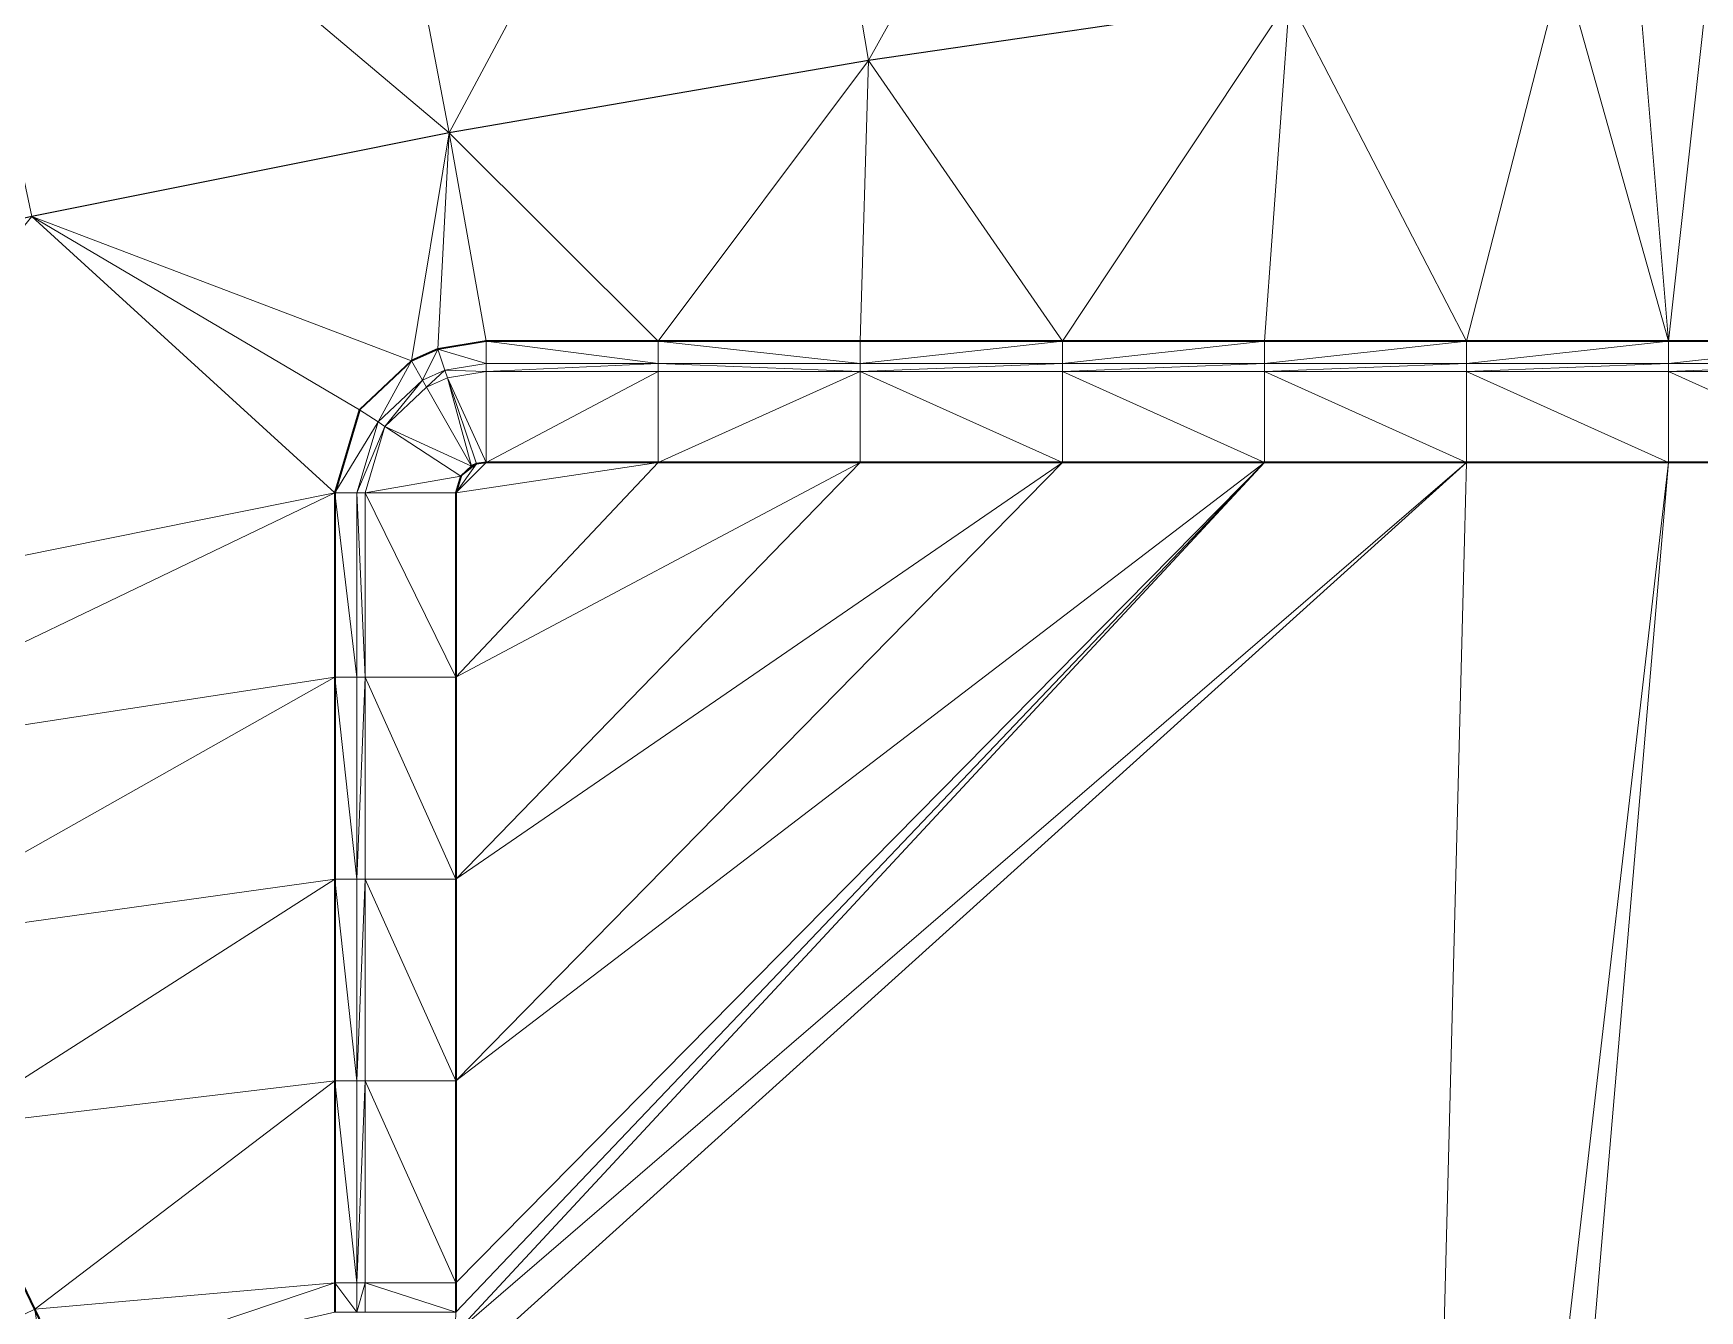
# Model space of a CAD drawing. Header units: metres. Extents: x 246428 to 246884, y 7418966 to 7419490.
# Drawn here: x 246680.49 to 246688.74, y 7419426.7 to 7419433.03 of the extents above; entities that cross this region are included whole.
import ezdxf

# ---------------------------------------------------------------- set-up
doc = ezdxf.new("R2010")
doc.units = ezdxf.units.M
doc.linetypes.add('blank name', pattern=[0])
doc.linetypes.add('HIDDEN', pattern=[9.525, 6.35, -3.175])
doc.layers.add('_12D_UNMAPPED', color=7, linetype='Continuous')
doc.layers.add('BATTER', color=250, linetype='HIDDEN', lineweight=25)
for name, color, linetype, lineweight, true_color in [('KERB_BACK', 7, 'Continuous', 35, 0x5fd2ff), ('KERB_LINE', 7, 'Continuous', 18, 0xb9b9b9), ('KERB_LIP', 7, 'Continuous', 35, 0x5fd2ff), ('KERB_TOP', 7, 'Continuous', 18, 0xb9b9b9)]:
    doc.layers.add(name, color=color, linetype=linetype, lineweight=lineweight, true_color=true_color)

msp = doc.modelspace()

# ---------------------------------------------------------------- linework, layer by layer
at = {"layer": '_12D_UNMAPPED', "color": 3, "linetype": 'blank name', "lineweight": 0}
for points in [[(246684.1689, 7419435.5717, 33.6176), (246686.3039, 7419435.9155, 33.6566), (246684.6207, 7419432.896, 34.296)], [(246686.3039, 7419435.9155, 33.6566), (246686.7044, 7419433.2003, 34.3428), (246684.6207, 7419432.896, 34.296)], [(246682.0416, 7419435.1836, 33.5786), (246684.1689, 7419435.5717, 33.6176), (246682.5454, 7419432.537, 34.2521)], [(246682.5454, 7419432.537, 34.2521), (246684.1689, 7419435.5717, 33.6176), (246684.6207, 7419432.896, 34.296)], [(246679.9231, 7419434.7512, 33.5396), (246682.0416, 7419435.1836, 33.5786), (246682.5454, 7419432.537, 34.2521)], [(246679.9231, 7419434.7512, 33.5396), (246682.5454, 7419432.537, 34.2521), (246680.4803, 7419432.1234, 34.2112)], [(246688.7949, 7419433.4496, 34.3924), (246688.5807, 7419431.5053, 34.4278), (246688.4228, 7419433.4093, 34.3834)], [(246689.5807, 7419431.5053, 34.4461), (246688.5807, 7419431.5053, 34.4278), (246688.7949, 7419433.4496, 34.3924)], [(246688.0578, 7419433.3681, 34.3746), (246687.5807, 7419431.5053, 34.4096), (246686.7044, 7419433.2003, 34.3428)], [(246688.5807, 7419431.5053, 34.4278), (246687.5807, 7419431.5053, 34.4096), (246688.0578, 7419433.3681, 34.3746)], [(246688.4227, 7419433.4093, 34.3834), (246688.5807, 7419431.5053, 34.4278), (246688.0578, 7419433.3681, 34.3746)], [(246688.0578, 7419433.3681, 34.3746), (246688.5807, 7419431.5053, 34.4278), (246688.0578, 7419433.3681, 34.3746)], [(246688.4228, 7419433.4093, 34.3834), (246688.5807, 7419431.5053, 34.4278), (246688.4227, 7419433.4093, 34.3834)], [(246686.7044, 7419433.2003, 34.3428), (246685.5807, 7419431.5053, 34.3731), (246684.6207, 7419432.896, 34.296)], [(246686.5807, 7419431.5053, 34.3913), (246685.5807, 7419431.5053, 34.3731), (246686.7044, 7419433.2003, 34.3428)], [(246687.5807, 7419431.5053, 34.4096), (246686.5807, 7419431.5053, 34.3913), (246686.7044, 7419433.2003, 34.3428)], [(246683.5807, 7419431.5053, 34.3366), (246682.5454, 7419432.537, 34.2521), (246684.6207, 7419432.896, 34.296)], [(246684.5807, 7419431.5053, 34.3548), (246683.5807, 7419431.5053, 34.3366), (246684.6207, 7419432.896, 34.296)], [(246685.5807, 7419431.5053, 34.3731), (246684.5807, 7419431.5053, 34.3548), (246684.6207, 7419432.896, 34.296)], [(246682.5454, 7419432.537, 34.2521), (246682.3597, 7419431.4078, 34.3199), (246680.4803, 7419432.1234, 34.2112)], [(246682.4899, 7419431.466, 34.3203), (246682.3597, 7419431.4078, 34.3199), (246682.5454, 7419432.537, 34.2521)], [(246682.7295, 7419431.5053, 34.321), (246682.4899, 7419431.466, 34.3203), (246682.5454, 7419432.537, 34.2521)], [(246683.5807, 7419431.5053, 34.3366), (246682.7295, 7419431.5053, 34.321), (246682.5454, 7419432.537, 34.2521)], [(246681.9795, 7419430.7553, 34.3198), (246678.8497, 7419430.1237, 34.2508), (246680.4803, 7419432.1234, 34.2112)], [(246682.1017, 7419431.1657, 34.3198), (246681.9795, 7419430.7553, 34.3198), (246680.4803, 7419432.1234, 34.2112)], [(246682.3597, 7419431.4078, 34.3199), (246682.1017, 7419431.1657, 34.3198), (246680.4803, 7419432.1234, 34.2112)], [(246682.4899, 7419431.466, 34.3203), (246682.4139, 7419431.3121, 34.3199), (246682.3597, 7419431.4078, 34.3199)], [(246682.525, 7419431.3618, 34.3203), (246682.4139, 7419431.3121, 34.3199), (246682.4899, 7419431.466, 34.3203)], [(246682.7295, 7419431.5053, 34.321), (246682.7295, 7419431.3953, 34.321), (246682.4899, 7419431.466, 34.3203)], [(246682.7295, 7419431.3953, 34.321), (246682.525, 7419431.3618, 34.3203), (246682.4899, 7419431.466, 34.3203)], [(246683.5807, 7419431.5053, 34.3366), (246683.5807, 7419431.3953, 34.3366), (246682.7295, 7419431.5053, 34.321)], [(246683.5807, 7419431.3953, 34.3366), (246682.7295, 7419431.3953, 34.321), (246682.7295, 7419431.5053, 34.321)], [(246683.5807, 7419431.3953, 34.3366), (246683.5807, 7419431.5053, 34.3366), (246684.5807, 7419431.3953, 34.3548)], [(246684.5807, 7419431.3953, 34.3548), (246683.5807, 7419431.5053, 34.3366), (246684.5807, 7419431.5053, 34.3548)], [(246685.5807, 7419431.3953, 34.3731), (246684.5807, 7419431.3953, 34.3548), (246685.5807, 7419431.5053, 34.3731)], [(246685.5807, 7419431.5053, 34.3731), (246684.5807, 7419431.3953, 34.3548), (246684.5807, 7419431.5053, 34.3548)], [(246686.5807, 7419431.3953, 34.3913), (246685.5807, 7419431.3953, 34.3731), (246686.5807, 7419431.5053, 34.3913)], [(246686.5807, 7419431.5053, 34.3913), (246685.5807, 7419431.3953, 34.3731), (246685.5807, 7419431.5053, 34.3731)], [(246687.5807, 7419431.3953, 34.4096), (246686.5807, 7419431.3953, 34.3913), (246687.5807, 7419431.5053, 34.4096)], [(246687.5807, 7419431.5053, 34.4096), (246686.5807, 7419431.3953, 34.3913), (246686.5807, 7419431.5053, 34.3913)], [(246688.5807, 7419431.3953, 34.4278), (246687.5807, 7419431.3953, 34.4096), (246688.5807, 7419431.5053, 34.4278)], [(246688.5807, 7419431.5053, 34.4278), (246687.5807, 7419431.3953, 34.4096), (246687.5807, 7419431.5053, 34.4096)], [(246689.5807, 7419431.3953, 34.4461), (246688.5807, 7419431.3953, 34.4278), (246689.5807, 7419431.5053, 34.4461)], [(246689.5807, 7419431.5053, 34.4461), (246688.5807, 7419431.3953, 34.4278), (246688.5807, 7419431.5053, 34.4278)], [(246682.3597, 7419431.4078, 34.3199), (246682.1938, 7419431.1055, 34.3198), (246682.1017, 7419431.1657, 34.3198)], [(246682.4139, 7419431.3121, 34.3199), (246682.1938, 7419431.1055, 34.3198), (246682.3597, 7419431.4078, 34.3199)], [(246682.525, 7419431.3618, 34.3203), (246682.4336, 7419431.2773, 34.1699), (246682.4139, 7419431.3121, 34.3199)], [(246682.5378, 7419431.3239, 34.1703), (246682.4336, 7419431.2773, 34.1699), (246682.525, 7419431.3618, 34.3203)], [(246682.7295, 7419431.3953, 34.321), (246682.7295, 7419431.3553, 34.171), (246682.525, 7419431.3618, 34.3203)], [(246682.7295, 7419431.3553, 34.171), (246682.5378, 7419431.3239, 34.1703), (246682.525, 7419431.3618, 34.3203)], [(246682.7295, 7419431.3553, 34.171), (246682.7295, 7419430.9053, 34.196), (246682.5378, 7419431.3239, 34.1703)], [(246683.5807, 7419431.3953, 34.3366), (246682.7295, 7419431.3553, 34.171), (246682.7295, 7419431.3953, 34.321)], [(246683.5807, 7419431.3553, 34.1866), (246682.7295, 7419431.3553, 34.171), (246683.5807, 7419431.3953, 34.3366)], [(246683.5807, 7419430.9053, 34.2116), (246682.7295, 7419430.9053, 34.196), (246683.5807, 7419431.3553, 34.1866)], [(246683.5807, 7419431.3553, 34.1866), (246682.7295, 7419430.9053, 34.196), (246682.7295, 7419431.3553, 34.171)], [(246684.5807, 7419431.3553, 34.2048), (246683.5807, 7419431.3953, 34.3366), (246684.5807, 7419431.3953, 34.3548)], [(246683.5807, 7419431.3553, 34.1866), (246683.5807, 7419431.3953, 34.3366), (246684.5807, 7419431.3553, 34.2048)], [(246683.5807, 7419430.9053, 34.2116), (246683.5807, 7419431.3553, 34.1866), (246684.5807, 7419431.3553, 34.2048)], [(246684.5807, 7419430.9053, 34.2298), (246683.5807, 7419430.9053, 34.2116), (246684.5807, 7419431.3553, 34.2048)], [(246685.5807, 7419431.3553, 34.2231), (246684.5807, 7419431.3553, 34.2048), (246685.5807, 7419431.3953, 34.3731)], [(246685.5807, 7419431.3953, 34.3731), (246684.5807, 7419431.3553, 34.2048), (246684.5807, 7419431.3953, 34.3548)], [(246685.5807, 7419431.3553, 34.2231), (246685.5807, 7419430.9053, 34.2481), (246684.5807, 7419431.3553, 34.2048)], [(246685.5807, 7419430.9053, 34.2481), (246684.5807, 7419430.9053, 34.2298), (246684.5807, 7419431.3553, 34.2048)], [(246686.5807, 7419431.3553, 34.2413), (246685.5807, 7419431.3553, 34.2231), (246686.5807, 7419431.3953, 34.3913)], [(246686.5807, 7419431.3953, 34.3913), (246685.5807, 7419431.3553, 34.2231), (246685.5807, 7419431.3953, 34.3731)], [(246686.5807, 7419431.3553, 34.2413), (246686.5807, 7419430.9053, 34.2663), (246685.5807, 7419431.3553, 34.2231)], [(246686.5807, 7419430.9053, 34.2663), (246685.5807, 7419430.9053, 34.2481), (246685.5807, 7419431.3553, 34.2231)], [(246687.5807, 7419431.3553, 34.2596), (246686.5807, 7419431.3553, 34.2413), (246687.5807, 7419431.3953, 34.4096)], [(246687.5807, 7419431.3953, 34.4096), (246686.5807, 7419431.3553, 34.2413), (246686.5807, 7419431.3953, 34.3913)], [(246687.5807, 7419431.3553, 34.2596), (246687.5807, 7419430.9053, 34.2846), (246686.5807, 7419431.3553, 34.2413)], [(246687.5807, 7419430.9053, 34.2846), (246686.5807, 7419430.9053, 34.2663), (246686.5807, 7419431.3553, 34.2413)], [(246688.5807, 7419431.3553, 34.2778), (246687.5807, 7419431.3553, 34.2596), (246688.5807, 7419431.3953, 34.4278)], [(246688.5807, 7419431.3953, 34.4278), (246687.5807, 7419431.3553, 34.2596), (246687.5807, 7419431.3953, 34.4096)], [(246688.5807, 7419431.3553, 34.2778), (246688.5807, 7419430.9053, 34.3028), (246687.5807, 7419431.3553, 34.2596)], [(246688.5807, 7419430.9053, 34.3028), (246687.5807, 7419430.9053, 34.2846), (246687.5807, 7419431.3553, 34.2596)], [(246689.5807, 7419431.3553, 34.2961), (246688.5807, 7419431.3553, 34.2778), (246689.5807, 7419431.3953, 34.4461)], [(246689.5807, 7419431.3953, 34.4461), (246688.5807, 7419431.3553, 34.2778), (246688.5807, 7419431.3953, 34.4278)], [(246689.5807, 7419431.3553, 34.2961), (246689.5807, 7419430.9053, 34.3211), (246688.5807, 7419431.3553, 34.2778)], [(246689.5807, 7419430.9053, 34.3211), (246688.5807, 7419430.9053, 34.3028), (246688.5807, 7419431.3553, 34.2778)], [(246682.4139, 7419431.3121, 34.3199), (246682.2273, 7419431.0836, 34.1698), (246682.1938, 7419431.1055, 34.3198)], [(246682.4336, 7419431.2773, 34.1699), (246682.2273, 7419431.0836, 34.1698), (246682.4139, 7419431.3121, 34.3199)], [(246682.4336, 7419431.2773, 34.1699), (246682.6555, 7419430.8858, 34.1949), (246682.2273, 7419431.0836, 34.1698)], [(246682.5378, 7419431.3239, 34.1703), (246682.6555, 7419430.8858, 34.1949), (246682.4336, 7419431.2773, 34.1699)], [(246682.6816, 7419430.8974, 34.1953), (246682.6555, 7419430.8858, 34.1949), (246682.5378, 7419431.3239, 34.1703)], [(246682.7295, 7419430.9053, 34.196), (246682.6816, 7419430.8974, 34.1953), (246682.5378, 7419431.3239, 34.1703)], [(246682.1017, 7419431.1657, 34.3198), (246682.1938, 7419431.1055, 34.3198), (246681.9795, 7419430.7553, 34.3198)], [(246682.1938, 7419431.1055, 34.3198), (246682.0895, 7419430.7553, 34.3198), (246681.9795, 7419430.7553, 34.3198)], [(246682.1938, 7419431.1055, 34.3198), (246682.2273, 7419431.0836, 34.1698), (246682.0895, 7419430.7553, 34.3198)], [(246682.2273, 7419431.0836, 34.1698), (246682.1295, 7419430.7553, 34.1698), (246682.0895, 7419430.7553, 34.3198)], [(246682.2273, 7419431.0836, 34.1698), (246682.6039, 7419430.8374, 34.1948), (246682.1295, 7419430.7553, 34.1698)], [(246682.6555, 7419430.8858, 34.1949), (246682.6039, 7419430.8374, 34.1948), (246682.2273, 7419431.0836, 34.1698)], [(246682.5314, 7419426.3465, 34.2366), (246682.5753, 7419426.5923, 34.2357), (246687.5807, 7419430.9053, 34.2846)], [(246687.2919, 7419419.734, 34.391), (246682.5314, 7419426.3465, 34.2366), (246687.5807, 7419430.9053, 34.2846)], [(246687.5807, 7419430.9053, 34.2846), (246682.5753, 7419426.5923, 34.2357), (246686.5807, 7419430.9053, 34.2663)], [(246682.5753, 7419426.5923, 34.2357), (246682.5795, 7419426.6968, 34.2354), (246686.5807, 7419430.9053, 34.2663)], [(246682.7295, 7419430.9053, 34.196), (246683.5807, 7419430.9053, 34.2116), (246682.5795, 7419430.7553, 34.1948)], [(246682.6816, 7419430.8974, 34.1953), (246682.7295, 7419430.9053, 34.196), (246682.5795, 7419430.7553, 34.1948)], [(246682.5795, 7419430.7553, 34.1948), (246683.5807, 7419430.9053, 34.2116), (246682.5795, 7419429.8421, 34.2039)], [(246682.5795, 7419426.8421, 34.2339), (246682.5795, 7419427.8421, 34.2239), (246686.5807, 7419430.9053, 34.2663)], [(246686.5807, 7419430.9053, 34.2663), (246682.5795, 7419427.8421, 34.2239), (246685.5807, 7419430.9053, 34.2481)], [(246682.5795, 7419426.6968, 34.2354), (246682.5795, 7419426.8421, 34.2339), (246686.5807, 7419430.9053, 34.2663)], [(246685.5807, 7419430.9053, 34.2481), (246682.5795, 7419428.8421, 34.2139), (246684.5807, 7419430.9053, 34.2298)], [(246682.5795, 7419427.8421, 34.2239), (246682.5795, 7419428.8421, 34.2139), (246685.5807, 7419430.9053, 34.2481)], [(246682.5795, 7419428.8421, 34.2139), (246682.5795, 7419429.8421, 34.2039), (246684.5807, 7419430.9053, 34.2298)], [(246682.5795, 7419429.8421, 34.2039), (246683.5807, 7419430.9053, 34.2116), (246684.5807, 7419430.9053, 34.2298)], [(246682.6039, 7419430.8374, 34.1948), (246682.6816, 7419430.8974, 34.1953), (246682.5795, 7419430.7553, 34.1948)], [(246682.6555, 7419430.8858, 34.1949), (246682.6816, 7419430.8974, 34.1953), (246682.6039, 7419430.8374, 34.1948)], [(246687.6202, 7419419.6774, 34.3978), (246687.2919, 7419419.734, 34.391), (246688.5807, 7419430.9053, 34.3028)], [(246688.5807, 7419430.9053, 34.3028), (246687.2919, 7419419.734, 34.391), (246687.5807, 7419430.9053, 34.2846)], [(246687.9405, 7419419.5858, 34.4046), (246687.6202, 7419419.6774, 34.3978), (246689.5807, 7419430.9053, 34.3211)], [(246689.5807, 7419430.9053, 34.3211), (246687.6202, 7419419.6774, 34.3978), (246688.5807, 7419430.9053, 34.3028)], [(246688.2492, 7419419.4603, 34.4114), (246687.9405, 7419419.5858, 34.4046), (246690.5807, 7419430.9053, 34.3393)], [(246690.5807, 7419430.9053, 34.3393), (246687.9405, 7419419.5858, 34.4046), (246689.5807, 7419430.9053, 34.3211)], [(246691.5807, 7419430.9053, 34.3576), (246688.2492, 7419419.4603, 34.4114), (246690.5807, 7419430.9053, 34.3393)], [(246688.5426, 7419419.3025, 34.4182), (246688.2492, 7419419.4603, 34.4114), (246691.5807, 7419430.9053, 34.3576)], [(246688.6628, 7419419.2254, 34.4212), (246688.5426, 7419419.3025, 34.4182), (246691.5807, 7419430.9053, 34.3576)], [(246688.8174, 7419419.1141, 34.4249), (246688.6628, 7419419.2254, 34.4212), (246692.5807, 7419430.9053, 34.3758)], [(246692.5807, 7419430.9053, 34.3758), (246688.6628, 7419419.2254, 34.4212), (246691.5807, 7419430.9053, 34.3576)], [(246682.6039, 7419430.8374, 34.1948), (246682.5795, 7419430.7553, 34.1948), (246682.1295, 7419430.7553, 34.1698)], [(246681.9795, 7419430.7553, 34.3198), (246679.1918, 7419429.4144, 34.2641), (246678.8497, 7419430.1237, 34.2508)], [(246681.9795, 7419430.7553, 34.3198), (246681.9795, 7419429.8421, 34.3289), (246679.1918, 7419429.4144, 34.2641)], [(246682.0895, 7419430.7553, 34.3198), (246682.0895, 7419429.8421, 34.3289), (246681.9795, 7419430.7553, 34.3198)], [(246681.9795, 7419430.7553, 34.3198), (246682.0895, 7419429.8421, 34.3289), (246681.9795, 7419429.8421, 34.3289)], [(246682.1295, 7419430.7553, 34.1698), (246682.1295, 7419429.8421, 34.1789), (246682.0895, 7419430.7553, 34.3198)], [(246682.0895, 7419430.7553, 34.3198), (246682.1295, 7419429.8421, 34.1789), (246682.0895, 7419429.8421, 34.3289)], [(246682.5795, 7419430.7553, 34.1948), (246682.5795, 7419429.8421, 34.2039), (246682.1295, 7419430.7553, 34.1698)], [(246682.1295, 7419430.7553, 34.1698), (246682.5795, 7419429.8421, 34.2039), (246682.1295, 7419429.8421, 34.1789)], [(246681.9795, 7419429.8421, 34.3289), (246679.6262, 7419428.5136, 34.2811), (246679.1918, 7419429.4144, 34.2641)], [(246681.9795, 7419429.8421, 34.3289), (246681.9795, 7419428.8421, 34.3389), (246679.6262, 7419428.5136, 34.2811)], [(246682.0895, 7419429.8421, 34.3289), (246682.0895, 7419428.8421, 34.3389), (246681.9795, 7419429.8421, 34.3289)], [(246681.9795, 7419429.8421, 34.3289), (246682.0895, 7419428.8421, 34.3389), (246681.9795, 7419428.8421, 34.3389)], [(246682.0895, 7419429.8421, 34.3289), (246682.1295, 7419429.8421, 34.1789), (246682.0895, 7419428.8421, 34.3389)], [(246682.1295, 7419429.8421, 34.1789), (246682.1295, 7419428.8421, 34.1889), (246682.0895, 7419428.8421, 34.3389)], [(246682.5795, 7419429.8421, 34.2039), (246682.5795, 7419428.8421, 34.2139), (246682.1295, 7419429.8421, 34.1789)], [(246682.1295, 7419429.8421, 34.1789), (246682.5795, 7419428.8421, 34.2139), (246682.1295, 7419428.8421, 34.1889)], [(246681.9795, 7419428.8421, 34.3389), (246680.0605, 7419427.6129, 34.298), (246679.6262, 7419428.5136, 34.2811)], [(246681.9795, 7419428.8421, 34.3389), (246681.9795, 7419427.8421, 34.3489), (246680.0605, 7419427.6129, 34.298)], [(246682.0895, 7419428.8421, 34.3389), (246682.0895, 7419427.8421, 34.3489), (246681.9795, 7419428.8421, 34.3389)], [(246681.9795, 7419428.8421, 34.3389), (246682.0895, 7419427.8421, 34.3489), (246681.9795, 7419427.8421, 34.3489)], [(246682.0895, 7419428.8421, 34.3389), (246682.1295, 7419428.8421, 34.1889), (246682.0895, 7419427.8421, 34.3489)], [(246682.1295, 7419428.8421, 34.1889), (246682.1295, 7419427.8421, 34.1989), (246682.0895, 7419427.8421, 34.3489)], [(246682.5795, 7419428.8421, 34.2139), (246682.5795, 7419427.8421, 34.2239), (246682.1295, 7419428.8421, 34.1889)], [(246682.1295, 7419428.8421, 34.1889), (246682.5795, 7419427.8421, 34.2239), (246682.1295, 7419427.8421, 34.1989)], [(246681.9795, 7419427.8421, 34.3489), (246680.4949, 7419426.7122, 34.3149), (246680.0605, 7419427.6129, 34.298)], [(246681.9795, 7419427.8421, 34.3489), (246681.9795, 7419426.8421, 34.3589), (246680.4949, 7419426.7122, 34.3149)], [(246682.0895, 7419427.8421, 34.3489), (246682.0895, 7419426.8421, 34.3589), (246681.9795, 7419427.8421, 34.3489)], [(246681.9795, 7419427.8421, 34.3489), (246682.0895, 7419426.8421, 34.3589), (246681.9795, 7419426.8421, 34.3589)], [(246682.0895, 7419427.8421, 34.3489), (246682.1295, 7419427.8421, 34.1989), (246682.0895, 7419426.8421, 34.3589)], [(246682.1295, 7419427.8421, 34.1989), (246682.1295, 7419426.8421, 34.2089), (246682.0895, 7419426.8421, 34.3589)], [(246682.5795, 7419427.8421, 34.2239), (246682.5795, 7419426.8421, 34.2339), (246682.1295, 7419427.8421, 34.1989)], [(246682.1295, 7419427.8421, 34.1989), (246682.5795, 7419426.8421, 34.2339), (246682.1295, 7419426.8421, 34.2089)], [(246680.4949, 7419426.7122, 34.3149), (246680.3958, 7419426.6644, 34.3149), (246680.0605, 7419427.6129, 34.298)], [(246681.9795, 7419426.8421, 34.3589), (246680.649, 7419426.3927, 34.3209), (246680.4949, 7419426.7122, 34.3149)], [(246681.9795, 7419426.8421, 34.3589), (246681.9795, 7419426.6968, 34.3604), (246680.649, 7419426.3927, 34.3209)], [(246682.0895, 7419426.8421, 34.3589), (246682.0895, 7419426.6968, 34.3604), (246681.9795, 7419426.8421, 34.3589)], [(246681.9795, 7419426.8421, 34.3589), (246682.0895, 7419426.6968, 34.3604), (246681.9795, 7419426.6968, 34.3604)], [(246682.1295, 7419426.8421, 34.2089), (246682.1295, 7419426.6968, 34.2104), (246682.0895, 7419426.6968, 34.3604)], [(246682.0895, 7419426.8421, 34.3589), (246682.1295, 7419426.8421, 34.2089), (246682.0895, 7419426.6968, 34.3604)], [(246682.1295, 7419426.8421, 34.2089), (246682.5795, 7419426.6968, 34.2354), (246682.1295, 7419426.6968, 34.2104)], [(246682.5795, 7419426.8421, 34.2339), (246682.5795, 7419426.6968, 34.2354), (246682.1295, 7419426.8421, 34.2089)], [(246680.5499, 7419426.3449, 34.3209), (246680.3958, 7419426.6644, 34.3149), (246680.4949, 7419426.7122, 34.3149)], [(246680.649, 7419426.3927, 34.3209), (246680.5499, 7419426.3449, 34.3209), (246680.4949, 7419426.7122, 34.3149)]]:
    msp.add_3dface(points, dxfattribs=at)
at = {"layer": 'BATTER'}
msp.add_polyline3d([(246686.7044, 7419433.2003, 34.3428), (246684.6207, 7419432.896, 34.296), (246682.5454, 7419432.537, 34.2521), (246680.4803, 7419432.1234, 34.2112), (246678.4267, 7419431.6555, 34.1731), (246676.3865, 7419431.1339, 34.1379), (246674.361, 7419430.5589, 34.1056), (246672.352, 7419429.9309, 34.0762), (246670.3609, 7419429.2506, 34.0496), (246668.3893, 7419428.5184, 34.0259), (246666.4386, 7419427.7351, 34.0051), (246664.5104, 7419426.9014, 33.9871), (246662.606, 7419426.018, 33.972), (246660.7208, 7419425.0996, 33.9558), (246658.8392, 7419424.181, 33.9292), (246657.8249, 7419423.6858, 33.9102), (246654.5435, 7419422.0838, 33.8555), (246654.067, 7419421.8511, 33.8475), (246654.0669, 7419421.8511, 33.8475), (246650.0503, 7419419.8902, 33.7805), (246645.5572, 7419417.6965, 33.7055), (246641.064, 7419415.5029, 33.6305), (246636.5708, 7419413.3093, 33.5555), (246632.0777, 7419411.1157, 33.4805)], dxfattribs=at)
at = {"layer": 'KERB_BACK'}
for points in [[(246689.5807, 7419431.5053, 34.4461), (246688.5807, 7419431.5053, 34.4278), (246687.5807, 7419431.5053, 34.4096), (246686.5807, 7419431.5053, 34.3913), (246685.5807, 7419431.5053, 34.3731), (246684.5807, 7419431.5053, 34.3548), (246683.5807, 7419431.5053, 34.3366), (246682.7295, 7419431.5053, 34.321), (246682.4899, 7419431.466, 34.3203), (246682.3597, 7419431.4078, 34.3199), (246682.1017, 7419431.1657, 34.3198), (246681.9795, 7419430.7553, 34.3198), (246681.9795, 7419429.8421, 34.3289), (246681.9795, 7419428.8421, 34.3389), (246681.9795, 7419427.8421, 34.3489), (246681.9795, 7419426.8421, 34.3589), (246681.9795, 7419426.6968, 34.3604)], [(246680.649, 7419426.3927, 34.3209), (246680.4949, 7419426.7122, 34.3149), (246680.0605, 7419427.6129, 34.298)]]:
    msp.add_polyline3d(points, dxfattribs=at)
at = {"layer": 'KERB_LINE'}
msp.add_polyline3d([(246689.5807, 7419431.3553, 34.2961), (246688.5807, 7419431.3553, 34.2778), (246687.5807, 7419431.3553, 34.2596), (246686.5807, 7419431.3553, 34.2413), (246685.5807, 7419431.3553, 34.2231), (246684.5807, 7419431.3553, 34.2048), (246683.5807, 7419431.3553, 34.1866), (246682.7295, 7419431.3553, 34.171), (246682.5378, 7419431.3239, 34.1703), (246682.4336, 7419431.2773, 34.1699), (246682.2273, 7419431.0836, 34.1698), (246682.1295, 7419430.7553, 34.1698), (246682.1295, 7419429.8421, 34.1789), (246682.1295, 7419428.8421, 34.1889), (246682.1295, 7419427.8421, 34.1989), (246682.1295, 7419426.8421, 34.2089), (246682.1295, 7419426.6968, 34.2104)], dxfattribs=at)
at = {"layer": 'KERB_LIP'}
msp.add_polyline3d([(246689.5807, 7419430.9053, 34.3211), (246688.5807, 7419430.9053, 34.3028), (246687.5807, 7419430.9053, 34.2846), (246686.5807, 7419430.9053, 34.2663), (246685.5807, 7419430.9053, 34.2481), (246684.5807, 7419430.9053, 34.2298), (246683.5807, 7419430.9053, 34.2116), (246682.7295, 7419430.9053, 34.196), (246682.6816, 7419430.8974, 34.1953), (246682.6555, 7419430.8858, 34.1949), (246682.6039, 7419430.8374, 34.1948), (246682.5795, 7419430.7553, 34.1948), (246682.5795, 7419429.8421, 34.2039), (246682.5795, 7419428.8421, 34.2139), (246682.5795, 7419427.8421, 34.2239), (246682.5795, 7419426.8421, 34.2339), (246682.5795, 7419426.6968, 34.2354)], dxfattribs=at)
at = {"layer": 'KERB_TOP'}
msp.add_polyline3d([(246689.5807, 7419431.3953, 34.4461), (246688.5807, 7419431.3953, 34.4278), (246687.5807, 7419431.3953, 34.4096), (246686.5807, 7419431.3953, 34.3913), (246685.5807, 7419431.3953, 34.3731), (246684.5807, 7419431.3953, 34.3548), (246683.5807, 7419431.3953, 34.3366), (246682.7295, 7419431.3953, 34.321), (246682.525, 7419431.3618, 34.3203), (246682.4139, 7419431.3121, 34.3199), (246682.1938, 7419431.1055, 34.3198), (246682.0895, 7419430.7553, 34.3198), (246682.0895, 7419429.8421, 34.3289), (246682.0895, 7419428.8421, 34.3389), (246682.0895, 7419427.8421, 34.3489), (246682.0895, 7419426.8421, 34.3589), (246682.0895, 7419426.6968, 34.3604)], dxfattribs=at)

doc.saveas('drawing.dxf')
